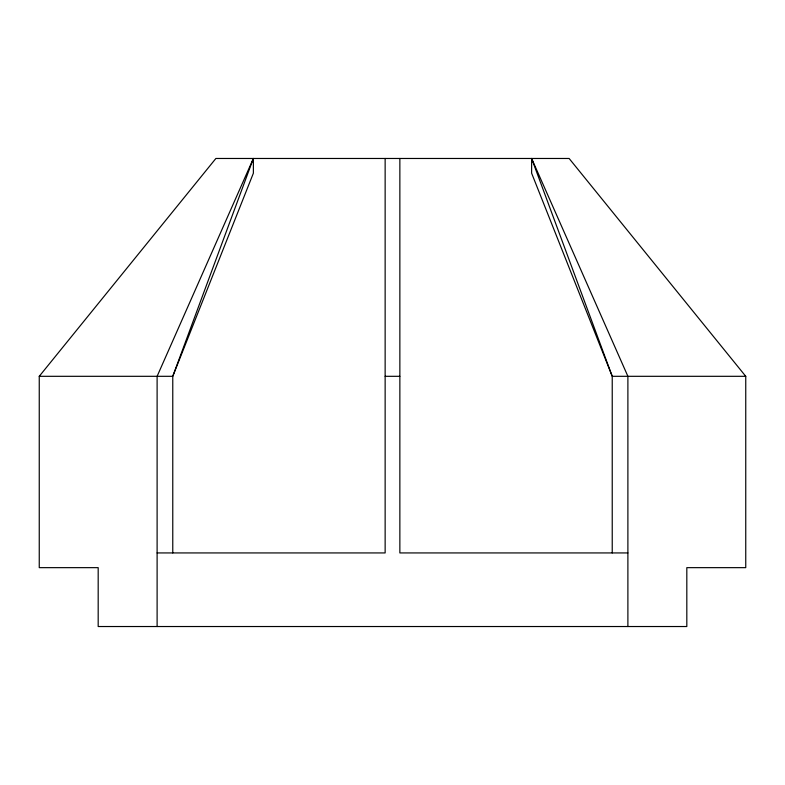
<?xml version="1.0" encoding="UTF-8"?>
<svg xmlns="http://www.w3.org/2000/svg" width="785" height="785" viewBox="0 0 785 785"><rect width="100%" height="100%" fill="white"/><g stroke="black" fill="none" stroke-linecap="round" stroke-linejoin="round"><path stroke-width="1.18" d="M39.25 376.309L215.875 158.472L569.125 158.472L745.75 376.309L745.75 567.653L686.816 567.653L686.816 626.528L98.184 626.528L98.184 567.653L39.25 567.653L39.25 376.309L172.769 376.309L253.378 173.191L253.378 158.472L172.769 376.309L172.769 552.934M253.378 158.472L157.108 376.309L157.108 626.528M385.141 376.309L399.859 376.309M745.75 376.309L612.231 376.309L531.622 173.191L531.622 158.472L627.892 376.309L627.892 626.528M157.108 552.934L385.141 552.934L385.141 158.472M627.892 552.934L399.859 552.934L399.859 158.472M531.622 158.472L612.231 376.309L612.231 552.934"/></g></svg>
